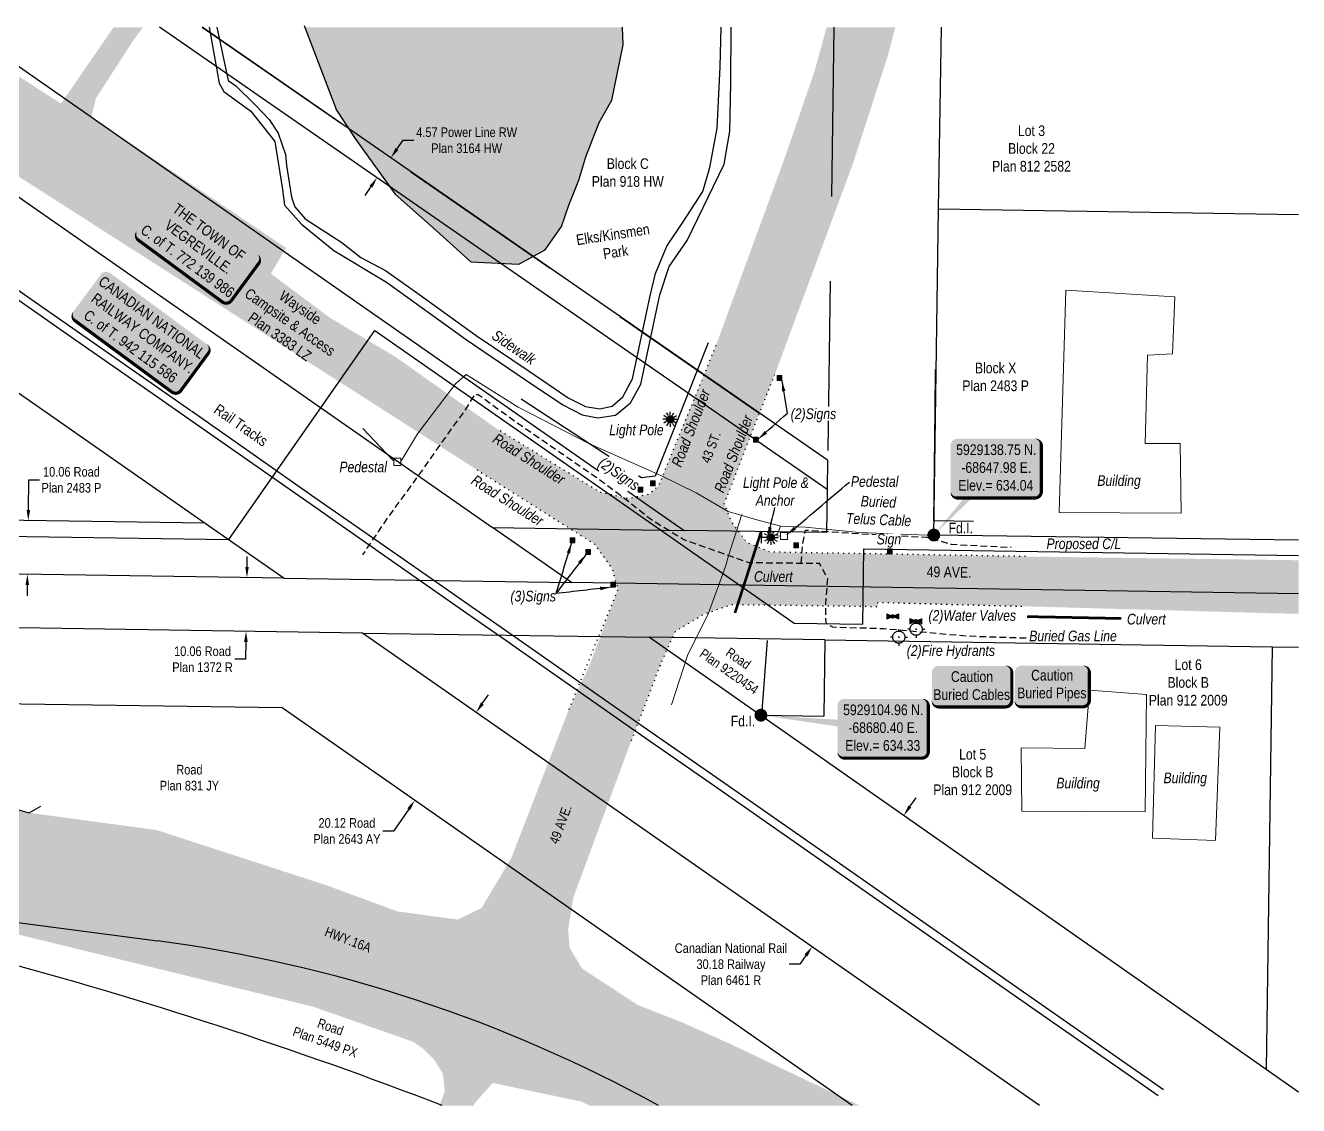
# Model space of a CAD drawing. Extents: x -69334 to -68545, y 5929032 to 5929590.
# Drawn here: x -68818.3 to -68579.6, y 5929031.8 to 5929234.3 of the extents above; entities that cross this region are included whole.
import ezdxf

# ---------------------------------------------------------------- set-up
doc = ezdxf.new("R2010")
doc.units = 0
doc.header["$LTSCALE"] = 5
doc.header["$PDSIZE"] = 0.5
for name, pattern in [('foc-TOPO', [1, 0.2, -0.8]), ('HIDDEN', [9.525, 6.35, -3.175]), ('UG_PIPE', [1.875, 1.25, -0.625]), ('WATERLINE5', [33, 15, -1, 1, -1, 15])]:
    doc.linetypes.add(name, pattern=pattern)
doc.layers.get('Defpoints').update_dxf_attribs({"color": 9})
for name, color, linetype in [('AS-FENCE-DASH', 48, 'foc-FENCE-DASH'), ('AS-OWNER', 7, 'Continuous'), ('AS-PIPE-UG', 44, 'UG_PIPE'), ('AS-PIPE-UG-T', 44, 'Continuous'), ('AS-POWER-EXISTING-ANC', 72, 'Continuous'), ('AS-RAILWAY', 13, 'TRACKS'), ('AS-ROADS', 254, 'Continuous'), ('AS-SYMBOL', 7, 'Continuous'), ('DETAIL-T', 7, 'Continuous'), ('L-MON', 1, 'Continuous'), ('L-MON-T', 1, 'Continuous'), ('L-TITLEDB', 4, 'Continuous'), ('L-TITLEDB-T', 4, 'Continuous'), ('P-PROPOSED', 10, 'Continuous'), ('P-PROPOSED-T', 10, 'Continuous'), ('T-GENERAL', 48, 'foc-TOPO'), ('T-SLOPE', 48, 'Continuous'), ('T-WATER', 160, 'Continuous'), ('T-WATER-H', 133, 'Continuous'), ('T-WATER-T', 170, 'Continuous'), ('Topo-Waterlines', 125, 'WATERLINE5')]:
    doc.layers.add(name, color=color, linetype=linetype)
doc.layers.add('AS-TELUS-ATCO PIPELINES', color=7, linetype='foc-TEL', lineweight=9, true_color=0xff9c38)
doc.layers.add('C-AR-T', color=13, linetype='Continuous', lineweight=9)
doc.layers.add('T-TEXT', color=48, linetype='Continuous', lineweight=18)
doc.styles.add('1.8', font='ARIALN.TTF', dxfattribs={"height": 1.8})
doc.styles.add('80', font='ARIALN.TTF', dxfattribs={"height": 10})
doc.styles.add('80CG', font='ARIALN.TTF', dxfattribs={"height": 10})
doc.styles.add('80LS', font='ARIALNI.TTF', dxfattribs={"height": 10})
doc.styles.add('foc-LtypeFont', font='ARIALN.TTF', dxfattribs={"height": 7.35})
doc.linetypes.add('foc-FENCE-DASH', pattern='A,0.5,-0.5,1,-0.5,1,-0.5,1,-0.5,1,-0.5,["X",foc-LtypeFont,S=0.2,R=0,X=-0.625,Y=-0.75],-0.5', length=7.5)
doc.linetypes.add('foc-TEL', pattern='A,2,-1,["T",foc-LtypeFont,S=0.2,R=0,X=-0.425,Y=-0.75],-1.24,8', length=12.24)
doc.linetypes.add('TRACKS', pattern='A,3.81,[130,ltypeshp1.shx,S=6.35,R=0,X=0,Y=0],3.81', length=7.62)
doc.dimstyles.new('Compass 1 000', dxfattribs={"dimtxt": 1.8, "dimasz": 2, "dimexe": 0.2, "dimexo": 0.0625, "dimgap": 0.5, "dimtad": 0, "dimtih": 1, "dimtoh": 1, "dimzin": 0, "dimdsep": 46, "dimtxsty": '1.8', "dimcen": 0.1, "dimse1": 1, "dimse2": 1, "dimclrd": 256, "dimclrt": 256, "dimaunit": 1, "dimadec": 4, "dimazin": 0, "dimtfac": 0.06, "dimtofl": 0, "dimtmove": 0, "dimatfit": 0, "dimfxl": 0.2, "dimtolj": 1, "dimtzin": 0, "dimlwd": -1, "dimarcsym": 0})

# ---------------------------------------------------------------- blocks, each defined once
blk = doc.blocks.new('fdia')
at = {"color": 255, "const_width": 1}
blk.add_lwpolyline([(-0.5, 0, 1), (0.5, 0, 1)], format="xyb", close=True, dxfattribs=at)
blk = doc.blocks.new('Fdiaa')
blk.add_blockref('fdia', (0, 0))
blk = doc.blocks.new('fdib')
at = {"color": 1, "const_width": 1.6}
blk.add_lwpolyline([(-0.4, 0, 1), (0.4, 0, 1)], format="xyb", close=True, dxfattribs=at)
at = {"color": 1}
blk.add_circle((0, 0), 0.8, dxfattribs=at)
blk = doc.blocks.new('Fdibb')
blk.add_blockref('fdib', (0, 0))
blk = doc.blocks.new('fdicc')
for name in ['Fdibb', 'Fdiaa']:
    blk.add_blockref(name, (0, 0))
blk = doc.blocks.new('FDI')
blk.add_blockref('fdicc', (0, 0))
blk = doc.blocks.new('*D510')
at = {"layer": 'Defpoints', "color": 0, "transparency": 16777216}
for p in [(-68793.02, 5929130.99), (-68793.17, 5929120.94), (-68776.95, 5929120.69)]:
    blk.add_point(p, dxfattribs=at)
at = {"layer": 'L-TITLEDB-T', "transparency": 16777216}
for p, q in [((-68776.76, 5929132.74), (-68776.73, 5929134.74)), ((-68776.98, 5929118.69), (-68777.03, 5929115.44)), ((-68777.03, 5929115.44), (-68779.03, 5929115.44))]:
    blk.add_line(p, q, dxfattribs=at)
for points in [[(-68777.09, 5929132.75), (-68776.43, 5929132.74), (-68776.79, 5929130.74)], [(-68777.31, 5929118.7), (-68776.64, 5929118.69), (-68776.95, 5929120.69)]]:
    blk.add_solid(points, dxfattribs=at)
at = {"layer": 'L-TITLEDB-T', "transparency": 16777216, "insert": (-68785.11, 5929115.44), "char_height": 1.8, "attachment_point": 5, "style": '1.8'}
blk.add_mtext('\\A1;10.06 Road \\PPlan 1372 R', dxfattribs=at)
blk = doc.blocks.new('*D511')
at = {"layer": 'Defpoints', "color": 0, "transparency": 16777216}
for p in [(-68801.63, 5929141.22), (-68817.95, 5929131.37), (-68801.78, 5929131.12)]:
    blk.add_point(p, dxfattribs=at)
at = {"layer": 'L-TITLEDB-T', "transparency": 16777216}
for p, q in [((-68817.76, 5929143.46), (-68817.68, 5929149.09)), ((-68817.68, 5929149.09), (-68815.68, 5929149.09)), ((-68817.98, 5929129.37), (-68818.01, 5929127.37))]:
    blk.add_line(p, q, dxfattribs=at)
for points in [[(-68818.1, 5929143.47), (-68817.43, 5929143.46), (-68817.79, 5929141.46)], [(-68818.31, 5929129.37), (-68817.64, 5929129.36), (-68817.95, 5929131.37)]]:
    blk.add_solid(points, dxfattribs=at)
at = {"layer": 'L-TITLEDB-T', "transparency": 16777216, "insert": (-68809.69, 5929149.09), "char_height": 1.8, "attachment_point": 5, "style": '1.8'}
blk.add_mtext('\\A1;10.06 Road\\PPlan 2483 P', dxfattribs=at)
blk = doc.blocks.new('*D512')
at = {"layer": 'Defpoints', "color": 0, "transparency": 16777216}
for p in [(-68745.31, 5929088.97), (-68688.4, 5929073.82), (-68699.93, 5929057.31)]:
    blk.add_point(p, dxfattribs=at)
at = {"layer": 'L-TITLEDB-T', "transparency": 16777216}
for p, q in [((-68732.64, 5929107.13), (-68731.5, 5929108.77)), ((-68746.45, 5929087.33), (-68749.31, 5929083.24)), ((-68749.31, 5929083.24), (-68751.31, 5929083.24))]:
    blk.add_line(p, q, dxfattribs=at)
for points in [[(-68732.91, 5929107.32), (-68732.37, 5929106.94), (-68733.78, 5929105.49)], [(-68746.72, 5929087.53), (-68746.18, 5929087.14), (-68745.31, 5929088.97)]]:
    blk.add_solid(points, dxfattribs=at)
at = {"layer": 'L-TITLEDB-T', "transparency": 16777216, "insert": (-68758.03, 5929083.24), "char_height": 1.8, "attachment_point": 5, "style": '1.8'}
blk.add_mtext('\\A1;20.12 Road\\PPlan 2643 AY', dxfattribs=at)
blk = doc.blocks.new('VALVE')
h = blk.add_hatch(color=255)
h.dxf.hatch_style = 1
edge = h.paths.add_edge_path()
edge.add_line((-0.33, 0.24), (-1.2, 0.59))
edge.add_line((-1.2, 0.59), (-1.2, -0.59))
edge.add_line((-1.2, -0.59), (-0.33, -0.24))
edge.add_arc((0, 0), 0.411, 215.8775, 324.1225)
edge.add_line((0.33, -0.24), (1.2, -0.59))
edge.add_line((1.2, -0.59), (1.2, 0.59))
edge.add_line((1.2, 0.59), (0.33, 0.24))
edge.add_arc((0, 0), 0.411, 35.8775, 144.1225)
at = {"layer": 'T-WATER'}
for p, q in [((-1.1, 0.44), (-1.1, -0.44)), ((-0.29, 0.12), (-1.1, 0.44)), ((0.29, 0.12), (1.1, 0.44)), ((1.1, 0.44), (1.1, -0.44)), ((-1.1, -0.44), (-0.29, -0.12)), ((1.1, -0.44), (0.29, -0.12))]:
    blk.add_line(p, q, dxfattribs=at)
for radius in [0.311, 0.11]:
    blk.add_circle((0, 0), radius, dxfattribs=at)
blk = doc.blocks.new('*U525')
h = blk.add_hatch(color=254)
edge = h.paths.add_edge_path()
edge.add_line((-36.5, -28.5), (36.5, -28.5))
edge.add_arc((36.5, -22.5), 6, 270, 360)
edge.add_line((42.5, -22.5), (42.5, 21))
edge.add_arc((36.5, 21), 6, 0, 90)
edge.add_line((36.5, 27), (-36.5, 27))
edge.add_arc((-36.5, 21), 6, 90, 180)
edge.add_line((-42.5, 21), (-42.5, -22.5))
edge.add_arc((-36.5, -22.5), 6, 180, 270)
at = {"color": 1, "flags": 128}
blk.add_lwpolyline([(-36.5, -28.5, 3, 3, 0), (36.5, -28.5, 3, 3, 0.414214), (42.5, -22.5, 3, 3, 0), (42.5, 21, 3, 0, 0.414214), (36.5, 27, 0, 0, 0), (-36.5, 27, 0, 0, 0.414214), (-42.5, 21, 0, 0, 0), (-42.5, -22.5, 0, 3, 0.414214)], format="xyseb", close=True, dxfattribs=at)
blk.add_lwpolyline([(-58.4, -63.2, 0, 10, 0), (0, 0, 5, 5, 0)], format="xyseb", dxfattribs=at)
at = {"color": 1, "style": '80'}
blk.add_attdef('ENTER_TEXT_001', (-36, -5), '', height=10, dxfattribs=at)
blk = doc.blocks.new('*U526')
h = blk.add_hatch(color=254)
edge = h.paths.add_edge_path()
edge.add_line((-36.5, -28.5), (36.5, -28.5))
edge.add_arc((36.5, -22.5), 6, 270, 360)
edge.add_line((42.5, -22.5), (42.5, 21))
edge.add_arc((36.5, 21), 6, 0, 90)
edge.add_line((36.5, 27), (-36.5, 27))
edge.add_arc((-36.5, 21), 6, 90, 180)
edge.add_line((-42.5, 21), (-42.5, -22.5))
edge.add_arc((-36.5, -22.5), 6, 180, 270)
at = {"color": 1, "flags": 128}
blk.add_lwpolyline([(-36.5, -28.5, 3, 3, 0), (36.5, -28.5, 3, 3, 0.414214), (42.5, -22.5, 3, 3, 0), (42.5, 21, 3, 0, 0.414214), (36.5, 27, 0, 0, 0), (-36.5, 27, 0, 0, 0.414214), (-42.5, 21, 0, 0, 0), (-42.5, -22.5, 0, 3, 0.414214)], format="xyseb", close=True, dxfattribs=at)
blk.add_lwpolyline([(-114.4, 11.8, 0, 10, 0), (0, 0, 5, 5, 0)], format="xyseb", dxfattribs=at)
at = {"color": 1, "style": '80'}
blk.add_attdef('ENTER_TEXT_001', (-36, -5), '', height=10, dxfattribs=at)
blk = doc.blocks.new('*U531')
h = blk.add_hatch(color=50)
edge = h.paths.add_edge_path()
edge.add_line((-31.5, -20), (31.5, -20))
edge.add_arc((31.5, -14), 6, 270, 360)
edge.add_line((37.5, -14), (37.5, 12.5))
edge.add_arc((31.5, 12.5), 6, 0, 90)
edge.add_line((31.5, 18.5), (-31.5, 18.5))
edge.add_arc((-31.5, 12.5), 6, 90, 180)
edge.add_line((-37.5, 12.5), (-37.5, -14))
edge.add_arc((-31.5, -14), 6, 180, 270)
at = {"color": 240, "flags": 128}
blk.add_lwpolyline([(-31.5, -20, 3, 3, 0), (31.5, -20, 3, 3, 0.414214), (37.5, -14, 3, 3, 0), (37.5, 12.5, 3, 0, 0.414214), (31.5, 18.5, 0, 0, 0), (-31.5, 18.5, 0, 0, 0.414214), (-37.5, 12.5, 0, 0, 0), (-37.5, -14, 0, 3, 0.414214)], format="xyseb", close=True, dxfattribs=at)
at = {"color": 240, "style": '80'}
blk.add_attdef('ENTER_TEXT_001', (-26.8, -4.9), '', height=10, dxfattribs=at)
blk = doc.blocks.new('*U530')
h = blk.add_hatch(color=50)
edge = h.paths.add_edge_path()
edge.add_line((-29, -20), (29, -20))
edge.add_arc((29, -14), 6, 270, 360)
edge.add_line((35, -14), (35, 12.5))
edge.add_arc((29, 12.5), 6, 0, 90)
edge.add_line((29, 18.5), (-29, 18.5))
edge.add_arc((-29, 12.5), 6, 90, 180)
edge.add_line((-35, 12.5), (-35, -14))
edge.add_arc((-29, -14), 6, 180, 270)
at = {"color": 240, "flags": 128}
blk.add_lwpolyline([(-29, -20, 3, 3, 0), (29, -20, 3, 3, 0.414214), (35, -14, 3, 3, 0), (35, 12.5, 3, 0, 0.414214), (29, 18.5, 0, 0, 0), (-29, 18.5, 0, 0, 0.414214), (-35, 12.5, 0, 0, 0), (-35, -14, 0, 3, 0.414214)], format="xyseb", close=True, dxfattribs=at)
at = {"color": 240, "style": '80'}
blk.add_attdef('ENTER_TEXT_001', (-26.8, -4.9), '', height=10, dxfattribs=at)
blk = doc.blocks.new('*D541')
at = {"layer": 'Defpoints', "color": 0, "transparency": 16777216}
for p in [(-68750.47, 5929209.95), (-68749.79, 5929209.48), (-68753.07, 5929206.19)]:
    blk.add_point(p, dxfattribs=at)
at = {"layer": 'L-TITLEDB-T', "transparency": 16777216}
for p, q in [((-68748.65, 5929211.12), (-68747.51, 5929212.77)), ((-68747.51, 5929212.77), (-68745.51, 5929212.77)), ((-68753.53, 5929204.08), (-68754.67, 5929202.43))]:
    blk.add_line(p, q, dxfattribs=at)
for points in [[(-68748.92, 5929211.31), (-68748.38, 5929210.93), (-68749.79, 5929209.48)], [(-68753.8, 5929204.27), (-68753.25, 5929203.89), (-68752.39, 5929205.72)]]:
    blk.add_solid(points, dxfattribs=at)
at = {"layer": 'L-TITLEDB-T', "transparency": 16777216, "insert": (-68735.58, 5929212.77), "char_height": 1.8, "attachment_point": 5, "style": '1.8'}
blk.add_mtext('\\A1;4.57 Power Line RW\\PPlan 3164 HW', dxfattribs=at)
blk = doc.blocks.new('lightpole')
h = blk.add_hatch(color=255)
h.dxf.hatch_style = 1
h.paths.add_polyline_path([(-0.78, 0, 1), (0.78, 0, 1)])
h.paths.add_polyline_path([(0.68, 0, -1), (-0.68, 0, -1)], flags=16)
h = blk.add_hatch(color=48)
h.dxf.hatch_style = 1
edge = h.paths.add_edge_path()
edge.add_arc((0, 0), 0.682, 0, 360)
at = {"color": 48}
for p, q in [((-0.86, 0), (-1.38, 0)), ((-0.75, 0.43), (-1.19, 0.69)), ((-0.43, 0.75), (-0.69, 1.19)), ((0, 0.86), (0, 1.38)), ((0.43, 0.75), (0.69, 1.19)), ((0.75, 0.43), (1.19, 0.69)), ((0.86, 0), (1.38, 0)), ((-0.75, -0.43), (-1.19, -0.69)), ((-0.43, -0.75), (-0.69, -1.19)), ((0, -0.86), (0, -1.38)), ((0.43, -0.75), (0.69, -1.19)), ((0.75, -0.43), (1.19, -0.69))]:
    blk.add_line(p, q, dxfattribs=at)
blk.add_circle((0, 0), 0.682, dxfattribs=at)
blk = doc.blocks.new('*U544')
at = {"color": 72}
blk.add_line((0.01, 1.1), (-0.01, -1.1), dxfattribs=at)
at = {"layer": 'AS-SYMBOL', "color": 72, "flags": 128}
blk.add_lwpolyline([(1.76, -0.01), (0, 0)], dxfattribs=at)
blk = doc.blocks.new('*D545')
at = {"layer": 'Defpoints', "color": 0, "transparency": 16777216}
for p in [(-68652.34, 5929085.31), (-68670.8, 5929061.54), (-68669.54, 5929060.66)]:
    blk.add_point(p, dxfattribs=at)
at = {"layer": 'L-TITLEDB-T', "transparency": 16777216}
for p, q in [((-68652.46, 5929087.83), (-68651.31, 5929089.47)), ((-68671.95, 5929059.9), (-68673.09, 5929058.26)), ((-68673.09, 5929058.26), (-68675.09, 5929058.26))]:
    blk.add_line(p, q, dxfattribs=at)
for points in [[(-68652.73, 5929088.02), (-68652.18, 5929087.64), (-68653.6, 5929086.19)], [(-68672.22, 5929060.09), (-68671.67, 5929059.71), (-68670.8, 5929061.54)]]:
    blk.add_solid(points, dxfattribs=at)
at = {"layer": 'L-TITLEDB-T', "transparency": 16777216, "insert": (-68686.01, 5929058.26), "char_height": 1.8, "attachment_point": 5, "style": '1.8'}
blk.add_mtext('\\A1;Canadian National Rail\\P30.18 Railway\\PPlan 6461 R', dxfattribs=at)
blk = doc.blocks.new('*U548')
h = blk.add_hatch(color=59)
edge = h.paths.add_edge_path()
edge.add_line((-56.5, -28.5), (56.5, -28.5))
edge.add_arc((56.5, -22.5), 6, 270, 360)
edge.add_line((62.5, -22.5), (62.5, 21))
edge.add_arc((56.5, 21), 6, 0, 90)
edge.add_line((56.5, 27), (-56.5, 27))
edge.add_arc((-56.5, 21), 6, 90, 180)
edge.add_line((-62.5, 21), (-62.5, -22.5))
edge.add_arc((-56.5, -22.5), 6, 180, 270)
at = {"color": 1, "flags": 128}
blk.add_lwpolyline([(-56.5, -28.5, 3, 3, 0), (56.5, -28.5, 3, 3, 0.414214), (62.5, -22.5, 3, 3, 0), (62.5, 21, 3, 0, 0.414214), (56.5, 27, 0, 0, 0), (-56.5, 27, 0, 0, 0.414214), (-62.5, 21, 0, 0, 0), (-62.5, -22.5, 0, 3, 0.414214)], format="xyseb", close=True, dxfattribs=at)
blk.add_lwpolyline([(-48.8, -13.4, 0, 7.5, 0), (0, 0, 0, 0, 0)], format="xyseb", dxfattribs=at)
at = {"color": 1, "style": '80'}
blk.add_attdef('ENTER_TEXT_001', (-36, -5), '', height=10, dxfattribs=at)
blk = doc.blocks.new('*U549')
h = blk.add_hatch(color=59)
edge = h.paths.add_edge_path()
edge.add_line((-49, -28.5), (49, -28.5))
edge.add_arc((49, -22.5), 6, 270, 360)
edge.add_line((55, -22.5), (55, 21))
edge.add_arc((49, 21), 6, 0, 90)
edge.add_line((49, 27), (-49, 27))
edge.add_arc((-49, 21), 6, 90, 180)
edge.add_line((-55, 21), (-55, -22.5))
edge.add_arc((-49, -22.5), 6, 180, 270)
at = {"color": 1, "flags": 128}
blk.add_lwpolyline([(-49, -28.5, 3, 3, 0), (49, -28.5, 3, 3, 0.414214), (55, -22.5, 3, 3, 0), (55, 21, 3, 0, 0.414214), (49, 27, 0, 0, 0), (-49, 27, 0, 0, 0.414214), (-55, 21, 0, 0, 0), (-55, -22.5, 0, 3, 0.414214)], format="xyseb", close=True, dxfattribs=at)
blk.add_lwpolyline([(-48.8, -13.4, 0, 7.5, 0), (0, 0, 0, 0, 0)], format="xyseb", dxfattribs=at)
at = {"color": 1, "style": '80'}
blk.add_attdef('ENTER_TEXT_001', (-36, -5), '', height=10, dxfattribs=at)
blk = doc.blocks.new('FH')
at = {"layer": 'Topo-Waterlines'}
for p, q in [((0, 0), (-0.23, 0)), ((0, 1.9), (0, 2.37)), ((0, 0), (0, 0.23)), ((0, 0), (0.23, 0)), ((0, 0), (0, -0.23)), ((-1.9, 0), (-2.57, 0)), ((0, -1.9), (0, -2.71)), ((1.9, 0), (2.71, 0))]:
    blk.add_line(p, q, dxfattribs=at)
blk.add_circle((0, 0), 1.9, dxfattribs=at)

msp = doc.modelspace()

# ---------------------------------------------------------------- hatches: boundary and pattern name
at = {"layer": 'AS-ROADS'}
h = msp.add_hatch(color=256, dxfattribs=at)
h.dxf.hatch_style = 1
h.paths.add_polyline_path([(-69220.189, 5929128.159), (-69220.189, 5929122.552), (-69208.004, 5929124.877), (-69199.215, 5929129.606), (-69195.678, 5929131.569), (-69192.986, 5929131.506), (-69187.207, 5929129.419), (-69179.415, 5929127.676), (-69167.888, 5929125.668), (-69150.893, 5929122.663), (-69144.42, 5929121.348), (-69141.104, 5929119.282), (-69138.263, 5929116.462), (-69136.094, 5929112.907), (-69134.782, 5929108.509), (-69135.021, 5929094.152), (-69137.367, 5929031.758), (-69124.844, 5929031.758), (-69123.476, 5929094.225), (-69123.16, 5929108.451), (-69121.999, 5929112.195), (-69119.486, 5929115.508), (-69117.117, 5929117.269), (-69111.7, 5929118.266), (-69093.319, 5929115.977), (-69062.168, 5929110.828), (-69024.47, 5929106.49), (-68994.539, 5929102.38), (-68902.929, 5929086.617), (-68870.389, 5929080.001), (-68845.942, 5929071.175), (-68819.542, 5929063.804), (-68764.367, 5929050.29), (-68745.646, 5929043.736), (-68743.531, 5929042.239), (-68741.68, 5929040.39), (-68740.006, 5929037.66), (-68739.672, 5929034.42), (-68740.514, 5929032.176), (-68740.748, 5929031.758), (-68734.262, 5929031.758), (-68734.053, 5929032.211), (-68730.685, 5929035.998), (-68713.947, 5929032.47), (-68712.555, 5929031.758), (-68661.901, 5929031.758), (-68685.996, 5929043.249), (-68695.299, 5929047.412), (-68703.49, 5929050.602), (-68713.907, 5929057.431), (-68716.268, 5929061.316), (-68716.545, 5929064.785), (-68715.573, 5929070.75), (-68704.943, 5929099.54), (-68699.302, 5929114.345), (-68696.474, 5929120.68), (-68691.023, 5929123.957), (-68685.779, 5929125.73), (-68658.454, 5929125.352), (-68658.472, 5929126.124), (-68630.771, 5929125.37), (-68583.971, 5929124.063), (-68579.575, 5929123.974), (-68579.575, 5929134.016), (-68630.775, 5929134.721), (-68678.564, 5929135.534), (-68682.994, 5929137.285), (-68685.837, 5929141.142), (-68687.272, 5929144.618), (-68680.704, 5929161.515), (-68677.783, 5929168.867), (-68663.078, 5929208.561), (-68656.573, 5929228.707), (-68655.188, 5929233.984), (-68668.068, 5929233.984), (-68670.298, 5929225.856), (-68675.911, 5929209.527), (-68688.819, 5929174.297), (-68699.575, 5929148.02), (-68701.31, 5929146.385), (-68705.211, 5929145.57), (-68710.53, 5929146.751), (-68729.74, 5929158.549), (-68748.93, 5929172.164), (-68761.096, 5929179.414), (-68772.31, 5929187.768), (-68769.431, 5929192.581), (-68805.98, 5929217.15), (-68805.062, 5929220.705), (-68798.177, 5929231.369), (-68796.267, 5929233.984), (-68801.779, 5929233.984), (-68811.636, 5929219.667), (-68820.439, 5929225.302), (-68821.463, 5929228.257), (-68821.463, 5929233.984), (-68863.939, 5929233.984), (-68851.126, 5929226.158), (-68733.672, 5929150.989), (-68711.615, 5929137.075), (-68708.281, 5929132.386), (-68707.217, 5929128.58), (-68712.565, 5929114.262), (-68716.498, 5929105.821), (-68727.194, 5929078.194), (-68732.786, 5929068.796), (-68737.234, 5929066.637), (-68748.545, 5929068.161), (-68762.017, 5929073.114), (-68793.689, 5929083.417), (-68817.635, 5929086.658), (-68844.948, 5929094.284), (-68933.457, 5929110.694), (-68993.832, 5929119.286), (-69045, 5929125.185), (-69070.779, 5929128.379), (-69084.384, 5929130.707), (-69085.364, 5929132.421), (-69085.487, 5929139.647), (-69084.506, 5929145.159), (-69084.016, 5929157.162), (-69089.286, 5929156.917), (-69088.796, 5929148.588), (-69088.306, 5929144.424), (-69089.585, 5929136.144), (-69090.74, 5929132.8), (-69092.332, 5929131.204), (-69106.906, 5929133.215), (-69114.135, 5929135.017), (-69119.435, 5929137.797), (-69120.171, 5929138.644), (-69121.765, 5929141.806), (-69122.19, 5929145.147), (-69121.755, 5929175.557), (-69121.124, 5929210.855), (-69132.774, 5929210.739), (-69132.728, 5929175.095), (-69133.186, 5929147.851), (-69134.332, 5929144.001), (-69136.969, 5929141.215), (-69139.79, 5929140.089), (-69144.289, 5929139.87), (-69153.157, 5929141.09), (-69172.562, 5929144.754), (-69191.006, 5929145.921), (-69220.189, 5929166.518), (-69220.189, 5929146.599), (-69209.466, 5929139.074), (-69206.906, 5929136.686), (-69208.101, 5929131.738)])
h = msp.add_hatch(color=256, dxfattribs=at)
h.dxf.hatch_style = 1
h.paths.add_polyline_path([(-68676.454, 5929168.651), (-68677.331, 5929168.651), (-68677.331, 5929167.71), (-68676.454, 5929167.71)])
h = msp.add_hatch(color=256, dxfattribs=at)
h.dxf.hatch_style = 1
h.paths.add_polyline_path([(-68680.932, 5929157.127), (-68681.809, 5929157.127), (-68681.809, 5929156.185), (-68680.932, 5929156.185)])
h = msp.add_hatch(color=256, dxfattribs=at)
h.dxf.hatch_style = 1
h.paths.add_polyline_path([(-68700.234, 5929148.934), (-68701.111, 5929148.934), (-68701.111, 5929147.993), (-68700.234, 5929147.993)])
h = msp.add_hatch(color=256, dxfattribs=at)
h.dxf.hatch_style = 1
h.paths.add_polyline_path([(-68702.524, 5929147.715), (-68703.401, 5929147.715), (-68703.401, 5929146.774), (-68702.524, 5929146.774)])
h = msp.add_hatch(color=256, dxfattribs=at)
h.dxf.hatch_style = 1
h.paths.add_polyline_path([(-68715.291, 5929138.219), (-68716.168, 5929138.219), (-68716.168, 5929137.278), (-68715.291, 5929137.278)])
h = msp.add_hatch(color=256, dxfattribs=at)
h.dxf.hatch_style = 1
h.paths.add_polyline_path([(-68712.329, 5929136.023), (-68713.206, 5929136.023), (-68713.206, 5929135.082), (-68712.329, 5929135.082)])
h = msp.add_hatch(color=256, dxfattribs=at)
h.dxf.hatch_style = 1
h.paths.add_polyline_path([(-68673.369, 5929137.272), (-68674.246, 5929137.272), (-68674.246, 5929136.331), (-68673.369, 5929136.331)])
h = msp.add_hatch(color=256, dxfattribs=at)
h.dxf.hatch_style = 1
h.paths.add_polyline_path([(-68655.783, 5929136.131), (-68656.66, 5929136.131), (-68656.66, 5929135.19), (-68655.783, 5929135.19)])
h = msp.add_hatch(color=256, dxfattribs=at)
h.dxf.hatch_style = 1
h.paths.add_polyline_path([(-68707.689, 5929129.89), (-68708.565, 5929129.89), (-68708.565, 5929128.948), (-68707.689, 5929128.948)])
at = {"layer": 'T-WATER-H'}
h = msp.add_hatch(color=256, dxfattribs=at)
h.dxf.hatch_style = 1
h.paths.add_polyline_path([(-68706.332, 5929233.984), (-68765.899, 5929233.984), (-68759.961, 5929218.433), (-68756.262, 5929212.745), (-68748.957, 5929202.684), (-68741.31, 5929195.882), (-68734.769, 5929189.991), (-68725.816, 5929189.525), (-68720.874, 5929192.227), (-68717.796, 5929196.607), (-68716.397, 5929200.614), (-68714.532, 5929205.274), (-68713.227, 5929209.654), (-68710.709, 5929216.083), (-68708.377, 5929220.277), (-68706.236, 5929230.646)])

# ---------------------------------------------------------------- linework, layer by layer
at = {"layer": 'AS-FENCE-DASH', "ltscale": 0.2, "flags": 128}
for points in [[(-68690.303, 5929174.766), (-68700.223, 5929149.755), (-68702.803, 5929149.492), (-68725.356, 5929164.201)], [(-68640.559, 5929141.281), (-68647.963, 5929141.432), (-68647.701, 5929162.082), (-68647.657, 5929169.76)], [(-68680.241, 5929104.973), (-68679.175, 5929118.99)]]:
    msp.add_lwpolyline(points, dxfattribs=at)
at = {"layer": 'AS-PIPE-UG', "ltscale": 0.2, "flags": 128}
for points in [[(-68630.656, 5929119.384), (-68641.906, 5929119.771), (-68657.368, 5929121.16), (-68666.923, 5929121.444), (-68667.634, 5929121.83), (-68668.165, 5929122.269), (-68668.248, 5929125.41), (-68667.872, 5929130.564), (-68669.379, 5929133.397), (-68672.018, 5929133.387), (-68672.831, 5929133.424), (-68682.602, 5929133.532), (-68694.862, 5929137.848), (-68701.108, 5929141.705), (-68705.414, 5929145.131), (-68710.34, 5929148.878), (-68726.457, 5929159.985), (-68733.41, 5929165.065), (-68734.129, 5929165.054), (-68734.597, 5929164.279), (-68735.728, 5929162.412), (-68738.759, 5929158.256), (-68740.821, 5929155.319), (-68745.495, 5929148.694), (-68749.698, 5929142.995), (-68755.121, 5929135.063)], [(-68672.837, 5929133.444), (-68672.62, 5929136.613), (-68672.056, 5929139.678), (-68661.849, 5929139.021), (-68649.368, 5929138.35), (-68644.642, 5929137.015), (-68633.492, 5929136.44)]]:
    msp.add_lwpolyline(points, dxfattribs=at)
at = {"layer": 'AS-RAILWAY', "ltscale": 0.2, "flags": 128}
for points in [[(-68849.213, 5929203.484), (-68825.843, 5929187.155), (-68809.305, 5929175.63), (-68794.546, 5929165.323), (-68788.32, 5929160.971)], [(-68848.056, 5929204.531), (-68824.928, 5929188.322), (-68808.803, 5929177.107), (-68793.483, 5929166.432), (-68787.304, 5929162.121)], [(-68788.32, 5929160.971), (-68764.95, 5929144.642), (-68748.412, 5929133.117), (-68733.653, 5929122.81), (-68727.427, 5929118.458)], [(-68787.163, 5929162.018), (-68764.035, 5929145.809), (-68747.91, 5929134.594), (-68732.59, 5929123.919), (-68726.411, 5929119.608)], [(-68726.411, 5929119.608), (-68703.283, 5929103.399), (-68687.158, 5929092.184), (-68671.838, 5929081.509), (-68665.659, 5929077.198)], [(-68727.568, 5929118.561), (-68704.198, 5929102.232), (-68687.66, 5929090.707), (-68672.901, 5929080.4), (-68666.675, 5929076.048)], [(-68665.659, 5929077.198), (-68642.531, 5929060.989), (-68626.406, 5929049.774), (-68611.086, 5929039.099), (-68604.907, 5929034.788)], [(-68666.816, 5929076.151), (-68643.446, 5929059.822), (-68626.908, 5929048.297), (-68612.149, 5929037.99), (-68605.923, 5929033.638)]]:
    msp.add_lwpolyline(points, dxfattribs=at)
at = {"layer": 'AS-TELUS-ATCO PIPELINES', "ltscale": 0.2, "flags": 128}
for points in [[(-68747.926, 5929152.561), (-68744.801, 5929157.74), (-68740.648, 5929163.181), (-68737.613, 5929167.152), (-68735.662, 5929168.844), (-68725.937, 5929162.736), (-68712.695, 5929155.903), (-68699.037, 5929149.847), (-68692.518, 5929146.639), (-68686.552, 5929143.153), (-68681.183, 5929141.624), (-68676.647, 5929140.424), (-68672.008, 5929140.194), (-68661.941, 5929139.242), (-68649.243, 5929138.724)], [(-68749.247, 5929152.688), (-68749.436, 5929152.766), (-68755.041, 5929158.74)], [(-68697.179, 5929106.915), (-68694.165, 5929116.157), (-68690.241, 5929124.112), (-68687.027, 5929132.859), (-68686.442, 5929134.836), (-68685.712, 5929137.241), (-68685.001, 5929139.492), (-68683.991, 5929142.601)]]:
    msp.add_lwpolyline(points, dxfattribs=at)
at = {"layer": 'AS-TELUS-ATCO PIPELINES', "ltscale": 0.2}
msp.add_lwpolyline([(-68676.714, 5929140.407), (-68677.437, 5929138.596), (-68676.73, 5929138.549)], dxfattribs=at)
at = {"layer": 'L-TITLEDB', "linetype": 'Continuous'}
for p, q in [((-68917.986, 5929233.984), (-68784.621, 5929140.959)), ((-68865.255, 5929233.984), (-68730.727, 5929140.142)), ((-68830.097, 5929233.984), (-68694.792, 5929139.6)), ((-68647.061, 5929199.831), (-68646.56, 5929233.984)), ((-68579.575, 5929198.783), (-68647.061, 5929199.831)), ((-68579.575, 5929198.783), (-68647.061, 5929199.831)), ((-68667.98, 5929147.261), (-68668.1, 5929139.216)), ((-68784.621, 5929140.959), (-68769.828, 5929130.64)), ((-68715.925, 5929129.814), (-68730.727, 5929140.142)), ((-68628.125, 5929031.758), (-68755.084, 5929120.356)), ((-68701.304, 5929119.601), (-68680.399, 5929104.962)), ((-68668.411, 5929119.094), (-68668.625, 5929104.769)), ((-68770.151, 5929106.311), (-69103.086, 5929111.359)), ((-68663.308, 5929031.758), (-68770.151, 5929106.311)), ((-68680.399, 5929104.962), (-68668.625, 5929104.769)), ((-68680.399, 5929104.962), (-68609.725, 5929055.456)), ((-68844.948, 5929094.284), (-68817.635, 5929086.658)), ((-68817.635, 5929086.658), (-68815.458, 5929087.885)), ((-68825.512, 5929066.827), (-68793.575, 5929062.652)), ((-68609.725, 5929055.456), (-68585.651, 5929038.594))]:
    msp.add_line(p, q, dxfattribs=at)
at = {"layer": 'L-TITLEDB'}
for p, q in [((-68647.981, 5929138.747), (-68647.061, 5929199.831)), ((-68784.621, 5929140.959), (-68822.848, 5929141.54)), ((-68730.727, 5929140.142), (-68694.792, 5929139.6)), ((-68668.1, 5929139.216), (-68694.792, 5929139.6)), ((-68769.828, 5929130.64), (-69118.676, 5929135.915)), ((-68769.828, 5929130.64), (-68715.925, 5929129.814)), ((-68579.575, 5929127.732), (-68715.925, 5929129.814)), ((-68755.084, 5929120.356), (-69118.822, 5929125.912)), ((-68755.084, 5929120.356), (-68701.304, 5929119.601)), ((-68668.411, 5929119.094), (-68701.304, 5929119.601)), ((-68584.489, 5929117.797), (-68579.575, 5929117.721))]:
    msp.add_line(p, q, dxfattribs=at)
at = {"layer": 'L-TITLEDB', "flags": 128}
msp.add_lwpolyline([(-68667.98, 5929147.261), (-68793.199, 5929233.984)], dxfattribs=at)
at = {"layer": 'L-TITLEDB', "linetype": 'HIDDEN'}
for points in [[(-68785.172, 5929233.984, 0), (-68667.898, 5929152.764, 0)], [(-68666.69, 5929233.984, 0), (-68667.898, 5929152.764, 0), (-68667.98, 5929147.261, 0)]]:
    msp.add_polyline3d(points, dxfattribs=at)
at = {"layer": 'L-TITLEDB'}
for points in [[(-68579.575, 5929137.783, 0), (-68647.981, 5929138.747, 0)], [(-68668.411, 5929119.094, 0), (-68608.912, 5929118.174, 0), (-68584.489, 5929117.797, 0)]]:
    msp.add_polyline3d(points, dxfattribs=at)
at = {"layer": 'L-TITLEDB', "linetype": 'Continuous'}
msp.add_polyline3d([(-68584.489, 5929117.797, 0), (-68585.651, 5929038.594, 0), (-68579.575, 5929034.338, 0)], dxfattribs=at)
for centre, radius, start, end in [((-68828.894, 5928796.852), 268.137, 61.17145, 82.43095), ((-69045.695, 5928237.867), 850.656, 68.950225, 74.957542)]:
    msp.add_arc(centre, radius, start, end, dxfattribs=at)
at = {"layer": 'L-TITLEDB-T', "flags": 128}
msp.add_lwpolyline([(-68667.898, 5929152.764), (-68785.172, 5929233.984)], dxfattribs=at)
at = {"layer": 'P-PROPOSED'}
msp.add_lwpolyline([(-69200.059, 5929117.581), (-69143.248, 5929116.844), (-69143.091, 5929130.582), (-69142.996, 5929138.572), (-69142.815, 5929143.267), (-68780.158, 5929137.933), (-68752.823, 5929177.12), (-68674.129, 5929122.226), (-68661.302, 5929122.028), (-68661.082, 5929136.151), (-68579.575, 5929134.884)], dxfattribs=at)
at = {"layer": 'T-GENERAL', "ltscale": 0.2, "flags": 128}
for points in [[(-68688.819, 5929174.297), (-68699.575, 5929148.02), (-68701.31, 5929146.385), (-68705.211, 5929145.57), (-68710.53, 5929146.751), (-68729.74, 5929158.549)], [(-68630.775, 5929134.721), (-68678.564, 5929135.534), (-68682.994, 5929137.285), (-68685.837, 5929141.142), (-68687.272, 5929144.618), (-68680.704, 5929161.515), (-68677.783, 5929168.867)], [(-68733.672, 5929150.989), (-68711.615, 5929137.075), (-68708.281, 5929132.386), (-68707.217, 5929128.58), (-68716.498, 5929105.821)], [(-68699.376, 5929114.139), (-68696.474, 5929120.68), (-68691.023, 5929123.957), (-68685.779, 5929125.73), (-68658.454, 5929125.352), (-68658.472, 5929126.124), (-68630.771, 5929125.37)], [(-68699.302, 5929114.345), (-68704.943, 5929099.54)]]:
    msp.add_lwpolyline(points, dxfattribs=at)
at = {"layer": 'T-SLOPE', "ltscale": 0.2, "flags": 128}
for points in [[(-68783.868, 5929233.984), (-68782.01, 5929223.483), (-68781.124, 5929221.933), (-68776.029, 5929218.244), (-68771.525, 5929212.562), (-68770.107, 5929203.531), (-68769.754, 5929200.593), (-68766.578, 5929197.067), (-68760.462, 5929192.13), (-68750.582, 5929186.136), (-68735.645, 5929175.441), (-68724.569, 5929167.861), (-68717.522, 5929163.141), (-68713.898, 5929161.3), (-68710.987, 5929160.705), (-68707.664, 5929161.218), (-68704.833, 5929163.51), (-68702.89, 5929167.056), (-68699.357, 5929183.767), (-68697.616, 5929189.08), (-68694.202, 5929193.954), (-68687.258, 5929208.301), (-68686.245, 5929214.457), (-68686.011, 5929223.417), (-68685.947, 5929233.984)], [(-68782.422, 5929233.984), (-68780.311, 5929223.96), (-68778.892, 5929222.991), (-68775.235, 5929219.41), (-68772.622, 5929216.65), (-68770.905, 5929214.114), (-68769.561, 5929210.085), (-68769.337, 5929208.071), (-68768.441, 5929202.104), (-68767.769, 5929200.313), (-68765.829, 5929198.075), (-68759.005, 5929193.635), (-68755.422, 5929190.801), (-68750.793, 5929188.339), (-68744.373, 5929183.788), (-68733.806, 5929176.167), (-68723.88, 5929169.488), (-68716.537, 5929164.475), (-68713.272, 5929162.841), (-68710.603, 5929162.382), (-68708.283, 5929162.919), (-68706.289, 5929164.657), (-68704.497, 5929168.045), (-68701.14, 5929183.595), (-68700.171, 5929187.82), (-68698.042, 5929192.939), (-68694.968, 5929197.508), (-68691.263, 5929203.179), (-68690.002, 5929207.669), (-68688.581, 5929215.024), (-68688.029, 5929226.523), (-68687.822, 5929233.984)]]:
    msp.add_lwpolyline(points, dxfattribs=at)
at = {"layer": 'T-TEXT', "flags": 128}
for points in [[(-68601.573, 5929142.848), (-68624.436, 5929142.957), (-68623.23, 5929184.636), (-68602.774, 5929183.433), (-68603.212, 5929172.721), (-68607.915, 5929172.502), (-68608.353, 5929155.888), (-68601.79, 5929155.888)], [(-68608.326, 5929086.851), (-68631.464, 5929086.961), (-68631.574, 5929098.853), (-68619.675, 5929098.742), (-68618.793, 5929109.643), (-68608.105, 5929108.872)], [(-68606.954, 5929081.905), (-68606.396, 5929103.018), (-68594.341, 5929102.74), (-68595.163, 5929081.45)]]:
    msp.add_lwpolyline(points, close=True, dxfattribs=at)
at = {"layer": 'T-TEXT'}
for points in [[(-68676.454, 5929168.651), (-68677.331, 5929168.651), (-68677.331, 5929167.71), (-68676.454, 5929167.71)], [(-68680.932, 5929157.127), (-68681.809, 5929157.127), (-68681.809, 5929156.185), (-68680.932, 5929156.185)], [(-68747.926, 5929153.143), (-68749.247, 5929153.143), (-68749.247, 5929151.798), (-68747.926, 5929151.798)], [(-68700.234, 5929148.934), (-68701.111, 5929148.934), (-68701.111, 5929147.993), (-68700.234, 5929147.993)], [(-68702.524, 5929147.715), (-68703.401, 5929147.715), (-68703.401, 5929146.774), (-68702.524, 5929146.774)], [(-68675.409, 5929139.235), (-68676.73, 5929139.235), (-68676.73, 5929137.89), (-68675.409, 5929137.89)], [(-68715.291, 5929138.219), (-68716.168, 5929138.219), (-68716.168, 5929137.278), (-68715.291, 5929137.278)], [(-68712.329, 5929136.023), (-68713.206, 5929136.023), (-68713.206, 5929135.082), (-68712.329, 5929135.082)], [(-68673.369, 5929137.272), (-68674.246, 5929137.272), (-68674.246, 5929136.331), (-68673.369, 5929136.331)], [(-68655.783, 5929136.131), (-68656.66, 5929136.131), (-68656.66, 5929135.19), (-68655.783, 5929135.19)], [(-68707.689, 5929129.89), (-68708.565, 5929129.89), (-68708.565, 5929128.948), (-68707.689, 5929128.948)]]:
    msp.add_lwpolyline(points, close=True, dxfattribs=at)
at = {"layer": 'T-TEXT', "const_width": 0.5, "flags": 128}
for points in [[(-68680.376, 5929139.31), (-68685.261, 5929124.14)], [(-68630.467, 5929123.448), (-68612.786, 5929123.096)]]:
    msp.add_lwpolyline(points, dxfattribs=at)
at = {"layer": 'T-WATER', "flags": 128}
msp.add_lwpolyline([(-68766.022, 5929234.308), (-68759.961, 5929218.433), (-68756.262, 5929212.745), (-68748.957, 5929202.684), (-68741.31, 5929195.882), (-68734.769, 5929189.991), (-68725.816, 5929189.525), (-68720.874, 5929192.227), (-68717.796, 5929196.607), (-68716.397, 5929200.614), (-68714.532, 5929205.274), (-68713.227, 5929209.654), (-68710.709, 5929216.083), (-68708.377, 5929220.277), (-68706.236, 5929230.646), (-68706.332, 5929233.984)], dxfattribs=at)

# ---------------------------------------------------------------- block references
at = {"layer": 'AS-OWNER'}
ref = msp.add_blockref('*U549', (-68785.897, 5929192.85), dxfattribs=dict(at, xscale=0.1999999999999999, yscale=0.1999999999999999, zscale=0.1999999999999999, rotation=323.6368622146461))
ref.add_attrib('ENTER_TEXT_001', 'THE TOWN OF', (-68790.932, 5929199.498), dxfattribs={"layer": '0', "color": 1, "height": 2, "rotation": 323.63686, "style": '80'})
ref.add_attrib('ENTER_TEXT_002', 'VEGREVILLE.', (-68792.414, 5929196.406), dxfattribs={"layer": '0', "color": 1, "height": 2, "rotation": 323.63686, "style": '80'})
ref.add_attrib('ENTER_TEXT_003', 'C. of T. 772 139 986', (-68796.899, 5929195.525), dxfattribs={"layer": '0', "color": 1, "height": 2, "rotation": 323.63686, "style": '80'})
ref = msp.add_blockref('*U548', (-68796.58, 5929176.855), dxfattribs=dict(at, xscale=0.1999999999999999, yscale=0.1999999999999999, zscale=0.1999999999999999, rotation=323.6368622146461))
ref.add_attrib('ENTER_TEXT_001', 'CANADIAN NATIONAL', (-68804.82, 5929185.862), dxfattribs={"layer": '0', "color": 1, "height": 2, "rotation": 323.63686, "style": '80'})
ref.add_attrib('ENTER_TEXT_002', ' RAILWAY COMPANY.', (-68806.679, 5929183.048), dxfattribs={"layer": '0', "color": 1, "height": 2, "rotation": 323.63686, "style": '80'})
ref.add_attrib('ENTER_TEXT_003', 'C. of T. 942 115 586', (-68807.583, 5929179.529), dxfattribs={"layer": '0', "color": 1, "height": 2, "rotation": 323.63686, "style": '80'})
at = {"layer": 'AS-POWER-EXISTING-ANC'}
msp.add_blockref('*U544', (-68680.317, 5929138.311), dxfattribs=at)
at = {"layer": 'AS-SYMBOL'}
for p in [(-68655.688, 5929123.485), (-68651.35, 5929122.567)]:
    msp.add_blockref('VALVE', p, dxfattribs=at)
at = {"layer": 'DETAIL-T'}
ref = msp.add_blockref('*U525', (-68636.308, 5929151.394), dxfattribs=dict(at, xscale=0.2, yscale=0.2, zscale=0.2))
ref.add_attrib('ENTER_TEXT_001', '5929138.75 N.', (-68643.771, 5929153.749), dxfattribs={"layer": '0', "color": 1, "height": 2, "style": '80'})
ref.add_attrib('ENTER_TEXT_002', '-68647.98 E.', (-68642.806, 5929150.407), dxfattribs={"layer": '0', "color": 1, "height": 2, "style": '80'})
ref.add_attrib('ENTER_TEXT_003', 'Elev.= 634.04', (-68643.381, 5929147.066), dxfattribs={"layer": '0', "color": 1, "height": 2, "style": '80'})
ref = msp.add_blockref('*U531', (-68640.838, 5929110.514), dxfattribs=dict(at, xscale=0.2, yscale=0.2, zscale=0.2))
ref.add_attrib('ENTER_TEXT_001', 'Caution', (-68644.76, 5929111.198), dxfattribs={"layer": '0', "color": 240, "height": 2, "style": '80'})
ref.add_attrib('ENTER_TEXT_002', 'Buried Cables', (-68648.073, 5929107.829), dxfattribs={"layer": '0', "color": 240, "height": 2, "style": '80'})
ref = msp.add_blockref('*U530', (-68625.802, 5929110.534), dxfattribs=dict(at, xscale=0.2, yscale=0.2, zscale=0.2))
ref.add_attrib('ENTER_TEXT_001', 'Caution', (-68629.724, 5929111.461), dxfattribs={"layer": '0', "color": 240, "height": 2, "style": '80'})
ref.add_attrib('ENTER_TEXT_002', 'Buried Pipes', (-68632.337, 5929108.127), dxfattribs={"layer": '0', "color": 240, "height": 2, "style": '80'})
ref = msp.add_blockref('*U526', (-68657.509, 5929102.611), dxfattribs=dict(at, xscale=0.2, yscale=0.2, zscale=0.2))
ref.add_attrib('ENTER_TEXT_001', '5929104.96 N.', (-68664.973, 5929104.966), dxfattribs={"layer": '0', "color": 1, "height": 2, "style": '80'})
ref.add_attrib('ENTER_TEXT_002', '-68680.40 E.', (-68664.008, 5929101.624), dxfattribs={"layer": '0', "color": 1, "height": 2, "style": '80'})
ref.add_attrib('ENTER_TEXT_003', 'Elev.= 634.33', (-68664.584, 5929098.282), dxfattribs={"layer": '0', "color": 1, "height": 2, "style": '80'})
at = {"layer": 'L-MON'}
for p in [(-68647.981, 5929138.747), (-68680.399, 5929104.962)]:
    msp.add_blockref('FDI', p, dxfattribs=at)
at = {"layer": 'L-TITLEDB-T'}
for p in [(-68697.385, 5929160.444, 634.514), (-68678.561, 5929138.296)]:
    msp.add_blockref('lightpole', p, dxfattribs=at)
at = {"layer": 'Topo-Waterlines', "xscale": 0.6, "yscale": 0.6, "zscale": 0.6}
for p in [(-68651.288, 5929121.083), (-68654.54, 5929119.6)]:
    msp.add_blockref('FH', p, dxfattribs=at)

# ---------------------------------------------------------------- texts
at = {"layer": 'AS-PIPE-UG-T', "ltscale": 0.2, "insert": (-68630.545, 5929120.818), "char_height": 2, "attachment_point": 1, "style": '80LS'}
msp.add_mtext_dynamic_manual_height_columns('\\pi0.46566;Buried Gas Line', width=17.20554, gutter_width=45, heights=[0], dxfattribs=at)
at = {"layer": 'AS-TELUS-ATCO PIPELINES', "ltscale": 0.2, "insert": (-68667.204, 5929146.348), "char_height": 2, "attachment_point": 1, "rotation": 357.66398, "style": '80LS'}
msp.add_mtext_dynamic_manual_height_columns('\\pi5.5796;Buried \\P\\pi2.9554;Telus Cable', width=17.79353, gutter_width=45, heights=[0], dxfattribs=at)
at = {"layer": 'C-AR-T', "insert": (-68777.899, 5929159.344), "char_height": 2, "attachment_point": 5, "rotation": 324.98959, "style": '80CG'}
msp.add_mtext('\\A1;Rail Tracks', dxfattribs=at)
at = {"layer": 'L-MON-T', "char_height": 2, "attachment_point": 1, "style": '80LS'}
for insert in [(-68645.317, 5929141.064), (-68686.161, 5929104.855)]:
    msp.add_mtext_dynamic_manual_height_columns('\\pi0.10618;{\\fArial Narrow|b0|i0|c0|p34;Fd.I.}', width=4.40881, gutter_width=45, heights=[0], dxfattribs=dict(at, insert=insert))
at = {"layer": 'L-TITLEDB-T', "attachment_point": 5, "style": '1.8'}
for s, insert, char_height in [('\\A1;Lot 3\\PBlock 22\\PPlan 812 2582', (-68629.654, 5929211.225), 2), ('\\A1;Block C\\PPlan 918 HW', (-68705.36, 5929206.711), 2), ('\\A1;Block X\\PPlan 2483 P', (-68636.383, 5929168.39), 2), ('\\A1;Lot 6\\PBlock B\\PPlan 912 2009', (-68600.264, 5929111.091), 2), ('\\A1;Lot 5\\PBlock B\\PPlan 912 2009', (-68640.682, 5929094.292), 2), ('\\A1;Road\\PPlan 831 JY', (-68787.567, 5929093.239), 1.8)]:
    msp.add_mtext(s, dxfattribs=dict(at, insert=insert, char_height=char_height))
at = {"layer": 'L-TITLEDB-T', "attachment_point": 5}
for s, insert, char_height, rotation, style in [('\\A1;Elks/Kinsmen\\PPark', (-68707.901, 5929193.453), 2, 8.6767, '80CG'), ('\\A1;Wayside\\PCampsite & Access\\PPlan 3383 LZ', (-68768.694, 5929178.669), 2, 324.98959, '80CG'), ('\\A1;43 ST.', (-68689.776, 5929155.222), 1.8, 69.58961, '1.8'), ('\\A1;49 AVE.', (-68645.1, 5929131.783), 2, 359.11472, '80CG'), ('\\A1;Road\\PPlan 9220454', (-68685.491, 5929114.381), 1.8, 324.99687, '1.8'), ('\\A1;49 AVE.', (-68717.969, 5929084.503), 1.8, 69.58961, '1.8'), ('\\A1;HWY.16A', (-68757.816, 5929062.858), 1.8, 339.05727, '1.8'), ('\\A1;Road\\PPlan 5449 PX', (-68761.609, 5929045.077), 1.8, 340.64701, '1.8')]:
    msp.add_mtext(s, dxfattribs=dict(at, insert=insert, char_height=char_height, rotation=rotation, style=style))
at = {"layer": 'P-PROPOSED-T', "insert": (-68628.526, 5929138.116), "char_height": 2, "attachment_point": 1, "style": '80LS'}
msp.add_mtext_dynamic_manual_height_columns('\\pi1.6901;Proposed C/L', width=17.20554, gutter_width=45, heights=[0], dxfattribs=at)
at = {"layer": 'T-TEXT', "ltscale": 0.2, "insert": (-68735.825, 5929181.389), "char_height": 2, "attachment_point": 1, "rotation": 325.679, "style": '80LS'}
msp.add_mtext_dynamic_manual_height_columns('\\pi7.1587;Sidewalk', width=23.44428, gutter_width=45, heights=[0], dxfattribs=at)
at = {"layer": 'T-TEXT', "char_height": 2, "attachment_point": 1, "rotation": 68.75849, "style": '80LS', "bg_fill": 1, "box_fill_scale": 1, "bg_fill_color": 254, "bg_fill_transparency": 0}
for insert in [(-68697.27, 5929151.994), (-68689.263, 5929147.164)]:
    msp.add_mtext_dynamic_manual_height_columns('\\pi0.065252;Road Shoulder', width=15.50295, gutter_width=45, heights=[0], dxfattribs=dict(at, insert=insert))
at = {"layer": 'T-TEXT', "char_height": 2, "attachment_point": 1, "rotation": 327.75545, "style": '80LS'}
for insert in [(-68730.593, 5929158.43), (-68734.62, 5929150.652)]:
    msp.add_mtext_dynamic_manual_height_columns('\\pi0.91655;Road Shoulder', width=17.20554, gutter_width=45, heights=[2.068], dxfattribs=dict(at, insert=insert))
at = {"layer": 'T-TEXT', "char_height": 2, "attachment_point": 1, "style": '80LS'}
for s, width, insert in [('\\pi0.048199;Light Pole ', 10.1537, (-68708.877, 5929159.47)), ('\\pi-2.0944;Pedestal', 4.71441, (-68757.344, 5929152.503)), ('\\pi0.048199;Light Pole &\\P\\pi2.4411;Anchor', 12.3406, (-68683.808, 5929149.568)), ('\\pi-2.0944;Pedestal', 4.71441, (-68661.427, 5929149.788)), ('\\pi0.059795;Building', 8.16598, (-68617.372, 5929149.965)), ('\\pi5.0339;Culvert', 17.20554, (-68686.725, 5929131.967)), ('\\pi4.437;(3)Signs', 17.20554, (-68731.803, 5929128.292)), ('\\pi5.0339;Culvert', 17.20554, (-68616.786, 5929123.976)), ('\\pi0.42746;(2)Fire Hydrants', 17.20554, (-68653.477, 5929118.085)), ('\\pi0.059795;Building', 8.16598, (-68625.053, 5929093.234)), ('\\pi0.059795;Building', 8.16598, (-68604.959, 5929094.211))]:
    msp.add_mtext_dynamic_manual_height_columns(s, width=width, gutter_width=45, heights=[0], dxfattribs=dict(at, insert=insert))
at = {"layer": 'T-WATER-T', "insert": (-68649.462, 5929124.664), "char_height": 2, "attachment_point": 1, "style": '80LS'}
msp.add_mtext_dynamic_manual_height_columns('\\pi0.49022;(2)Water Valves', width=17.20554, gutter_width=45, heights=[0], dxfattribs=at)

# ---------------------------------------------------------------- dimensions: what is measured, and where the dimension line sits
at = {"layer": 'L-TITLEDB-T'}
dim = msp.add_aligned_dim(p1=(-68753.072, 5929206.193), p2=(-68750.47, 5929209.95), distance=-0.829, text='4.57 Power Line RW\\PPlan 3164 HW', dimstyle='Compass 1 000', dxfattribs=at)
dim.commit()
dim.dimension.update_dxf_attribs({"geometry": '*D541', "text_midpoint": (-68735.576, 5929212.766)})
for base, p1, p2, angle, text, picture, middle in [((-68817.947, 5929131.367), (-68801.628, 5929141.217), (-68801.78, 5929131.123), 269.13372, '10.06 Road\\PPlan 2483 P', '*D511', (-68809.686, 5929149.094)), ((-68776.945, 5929120.69), (-68793.019, 5929130.99), (-68793.173, 5929120.938), 269.12486, '10.06 Road \\PPlan 1372 R', '*D510', (-68785.107, 5929115.438)), ((-68745.307, 5929088.975), (-68688.404, 5929073.823), (-68699.927, 5929057.31), 235.09332, '20.12 Road\\PPlan 2643 AY', '*D512', (-68758.03, 5929083.235)), ((-68670.802, 5929061.539), (-68652.344, 5929085.31), (-68669.545, 5929060.662), 235.09075, 'Canadian National Rail\\P30.18 Railway\\PPlan 6461 R', '*D545', (-68686.011, 5929058.259))]:
    dim = msp.add_linear_dim(base=base, p1=p1, p2=p2, angle=angle, text=text, dimstyle='Compass 1 000', dxfattribs=at)
    dim.commit()
    dim.dimension.update_dxf_attribs({"geometry": picture, "text_midpoint": middle, "dimtype": 161})

# ---------------------------------------------------------------- leaders
at = {"layer": 'T-TEXT', "path_type": 1}
for points in [[(-68676.454, 5929167.71), (-68675.459, 5929161.563)], [(-68680.947, 5929156.688), (-68675.459, 5929161.563)], [(-68675.555, 5929138.759), (-68663.77, 5929148.691)], [(-68679.136, 5929138.239), (-68677.755, 5929143.939)], [(-68715.914, 5929137.27), (-68718.86, 5929127.762)], [(-68713.206, 5929135.082), (-68718.86, 5929127.762)], [(-68708.565, 5929128.948), (-68718.86, 5929127.762)]]:
    msp.add_leader(points, dimstyle='Compass 1 000', override={"dimgap": 0.5, "dimtad": 0}, dxfattribs=at)

# ---------------------------------------------------------------- next in the draw order: texts
at = {"layer": 'T-TEXT', "insert": (-68674.915, 5929162.489), "char_height": 2, "attachment_point": 1, "style": '80LS', "bg_fill": 3, "box_fill_scale": 1.15, "bg_fill_color": 256, "bg_fill_true_color": 256, "bg_fill_transparency": 0}
msp.add_mtext_dynamic_manual_height_columns('\\pi0.10686;(2)Signs', width=8.54524, gutter_width=45, heights=[0], dxfattribs=at)
at = {"layer": 'T-TEXT', "insert": (-68708.371, 5929152.403), "char_height": 2, "attachment_point": 1, "rotation": 325.10198, "style": '80LS', "bg_fill": 2}
msp.add_mtext_dynamic_manual_height_columns('\\pi-1.8911;(2)Signs', width=4.54933, gutter_width=45, heights=[0], dxfattribs=at)
at = {"layer": 'T-TEXT', "insert": (-68658.77, 5929138.987), "char_height": 2, "attachment_point": 1, "style": '80LS', "bg_fill": 3, "box_fill_scale": 1, "bg_fill_color": 256, "bg_fill_transparency": 0}
msp.add_mtext_dynamic_manual_height_columns('\\pi0.091173;Sign', width=4.54933, gutter_width=45, heights=[0], dxfattribs=at)

doc.saveas('drawing.dxf')
